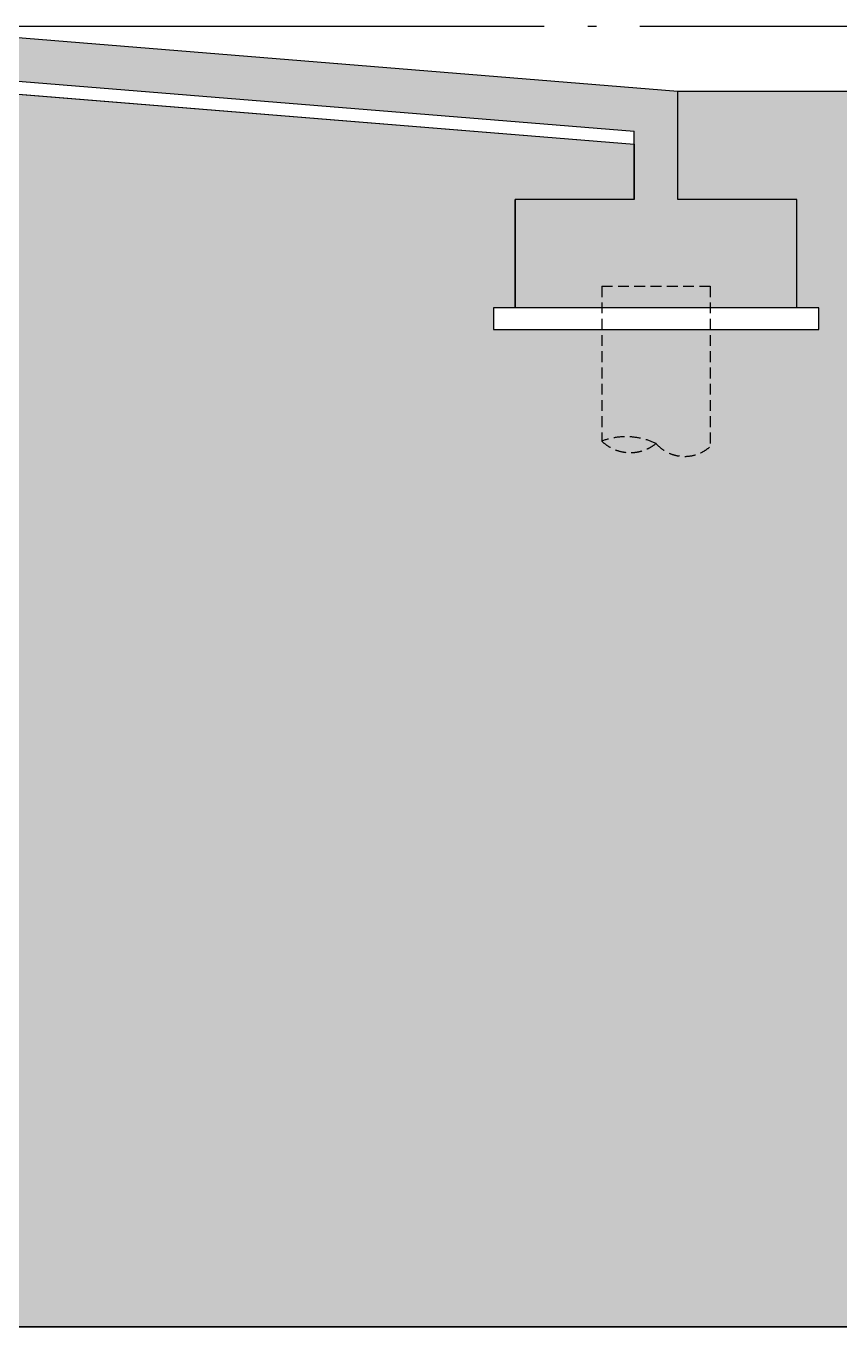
# Model space of a CAD drawing. Header units: millimetres. Extents: x 0 to 672800, y 0 to 118800.
# Drawn here: x 437030 to 440783, y 20444 to 26444 of the extents above; entities that cross this region are included whole.
import ezdxf

# ---------------------------------------------------------------- set-up
doc = ezdxf.new("R2010")
doc.units = ezdxf.units.MM
doc.header["$LTSCALE"] = 200
for name, pattern in [('CEN-GAUN', [32.2, 30, -1, 0.2, -1]), ('CONTINOUS', [0]), ('HIDDEN', [0.375, 0.25, -0.125])]:
    doc.linetypes.add(name, pattern=pattern)
doc.layers.get('DEFPOINTS').update_dxf_attribs({"color": 137})
for name, color, linetype in [('0파일', 251, 'HIDDEN'), ('5버림콘크리트', 5, 'CONTINOUS'), ('A-CON', 2, 'Continuous'), ('CEN', 1, 'CEN-GAUN'), ('CON', 2, 'Continuous'), ('HAT-254', 254, 'Continuous'), ('SOL-253', 253, 'Continuous')]:
    doc.layers.add(name, color=color, linetype=linetype)

# ---------------------------------------------------------------- blocks, each defined once
blk = doc.blocks.new('pile(500)-section')
at = {"layer": '0파일'}
for p, q in [((-250, 0), (-250, -714.2)), ((-250, 0), (250, 0)), ((250, 0), (250, -739.4))]:
    blk.add_line(p, q, dxfattribs=at)
for points in [[(-250, -714.2, -0.201908), (0, -725.4, 0.417045), (250, -739.4)], [(-250, -714.2, 0.379922), (0, -725.4)]]:
    blk.add_lwpolyline(points, format="xyb", dxfattribs=at)

msp = doc.modelspace()

# ---------------------------------------------------------------- hatches: boundary and pattern name
at = {"layer": 'HAT-254'}
h = msp.add_hatch(color=256, dxfattribs=at)
h.dxf.hatch_style = 1
h.paths.add_polyline_path([(439835, 25959.2), (439835, 25643.6), (439285, 25643.6), (439285, 25143.6), (440585, 25143.6), (440585, 25643.6), (440035, 25643.6), (440035, 26143.6), (436335, 26443.6), (436335, 26243)])
at = {"layer": 'SOL-253'}
h = msp.add_hatch(color=256, dxfattribs=at)
h.dxf.hatch_style = 1
h.paths.add_polyline_path([(427150, 25983.6), (430600, 25983.6), (430600, 25733.6), (431750, 25733.6), (431750, 25983.6), (435650, 25983.6), (435650, 25593.6), (435550, 25593.6), (435550, 25533.6), (436300, 25533.6), (436300, 25593.6), (436200, 25593.6), (436200, 25843.6), (436200, 26193.7), (439835, 25899), (439835, 25643.6), (439285, 25643.6), (439285, 25143.6), (439185, 25143.6), (439185, 25043.6), (440685, 25043.6), (440685, 25143.6), (440585, 25143.6), (440585, 25643.6), (440035, 25643.6), (440035, 26143.6), (446900, 26143.6), (446900, 20443.6), (381900, 20443.6), (381900, 26243.6), (389465, 26243.6), (389465, 26093.6), (389415, 26093.6), (389415, 25843.6), (389715, 25843.6), (389715, 26093.6), (389665, 26093.6), (389665, 26343.6), (392600, 26343.6), (392600, 25943.6), (392600, 25593.6), (392500, 25593.6), (392500, 25533.6), (393250, 25533.6), (393250, 25593.6), (393150, 25593.6), (393150, 25983.6), (426000, 25983.6), (426000, 25733.6), (427150, 25733.6)])

# ---------------------------------------------------------------- linework, layer by layer
at = {"layer": '5버림콘크리트'}
msp.add_line((436200, 26193.7), (439835, 25899), dxfattribs=at)
msp.add_lwpolyline([(439285, 25143.6), (439185, 25143.6), (439185, 25043.6), (440685, 25043.6), (440685, 25143.6), (440585, 25143.6)], dxfattribs=at)
at = {"layer": 'A-CON'}
msp.add_line((440035, 26143.6), (446900, 26143.6), dxfattribs=at)
at = {"layer": 'CEN'}
msp.add_line((381900, 26443.6), (446900, 26443.6), dxfattribs=at)
at = {"layer": 'CON'}
for p, q in [((436335, 26443.6), (440035, 26143.6)), ((436335, 26243), (439835, 25959.2)), ((440035, 25643.6), (440035, 26143.6)), ((439835, 25643.6), (439835, 25959.2)), ((439835, 25643.6), (439285, 25643.6)), ((439285, 25143.6), (439285, 25643.6)), ((440585, 25643.6), (440035, 25643.6)), ((440585, 25143.6), (440585, 25643.6)), ((440585, 25143.6), (439285, 25143.6))]:
    msp.add_line(p, q, dxfattribs=at)
at = {"layer": 'DEFPOINTS'}
msp.add_lwpolyline([(381900, 40443.6), (381900, 20443.6), (446900, 20443.6), (446900, 40443.6)], close=True, dxfattribs=at)
for points in [[(431750, 25983.6), (435650, 25983.6), (435650, 25593.6), (435550, 25593.6), (435550, 25533.6), (436300, 25533.6), (436300, 25593.6), (436200, 25593.6), (436200, 25843.6), (436200, 25843.6), (436200, 26193.7), (439835, 25899), (439835, 25643.6), (439285, 25643.6), (439285, 25143.6), (439185, 25143.6), (439185, 25043.6), (440685, 25043.6), (440685, 25143.6), (440585, 25143.6), (440585, 25643.6), (440035, 25643.6), (440035, 26143.6), (446900, 26143.6)], [(446900, 20443.6), (381900, 20443.6)]]:
    msp.add_lwpolyline(points, dxfattribs=at)
at = {"layer": 'SOL-253'}
for points in [[(431750, 25983.6), (435650, 25983.6), (435650, 25593.6), (435550, 25593.6), (435550, 25533.6), (436300, 25533.6), (436300, 25593.6), (436200, 25593.6), (436200, 25843.6), (436200, 26193.7), (439835, 25899), (439835, 25643.6), (439285, 25643.6), (439285, 25143.6), (439185, 25143.6), (439185, 25043.6), (440685, 25043.6), (440685, 25143.6), (440585, 25143.6), (440585, 25643.6), (440035, 25643.6), (440035, 26143.6), (446900, 26143.6)], [(446900, 20443.6), (381900, 20443.6)]]:
    msp.add_lwpolyline(points, dxfattribs=at)

# ---------------------------------------------------------------- block references
at = {"layer": '0파일'}
msp.add_blockref('pile(500)-section', (439935, 25243.6), dxfattribs=at)

doc.saveas('drawing.dxf')
